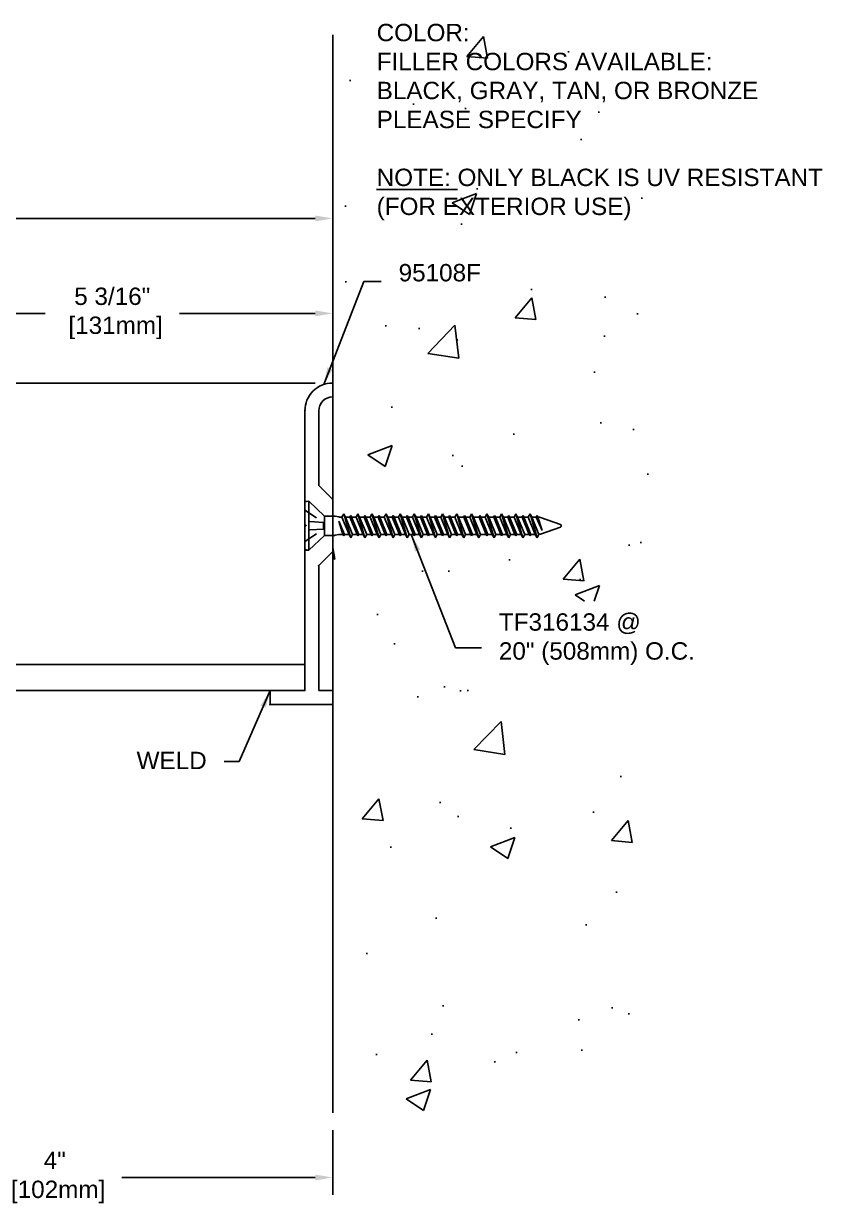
# Model space of a CAD drawing. Header units: inches. Extents: x -1.2 to 34.5, y 3.8 to 12.5.
# Drawn here: x 6.97 to 12.72, y 3.88 to 12.37 of the extents above; entities that cross this region are included whole.
import ezdxf

# ---------------------------------------------------------------- set-up
doc = ezdxf.new("R2010")
doc.units = ezdxf.units.IN
doc.header["$MEASUREMENT"] = 0
doc.linetypes.add('DASHED', pattern=[0.75, 0.5, -0.25])
for name, color, linetype in [('anchors', 4, 'Continuous'), ('conditions', 1, 'Continuous'), ('dimensions', 3, 'Continuous'), ('METALS', 7, 'Continuous'), ('text', 2, 'Continuous')]:
    doc.layers.add(name, color=color, linetype=linetype)
doc.styles.add('ARIAL', font='arial.ttf')
doc.dimstyles.new('Arial', dxfattribs={"dimtxt": 0.125, "dimasz": 0.125, "dimexe": 0.125, "dimexo": 0.125, "dimgap": 0.125, "dimtad": 0, "dimtih": 1, "dimtoh": 1, "dimdec": 4, "dimzin": 0, "dimdsep": 46, "dimlunit": 4, "dimtxsty": 'ARIAL', "dimcen": 0.09, "dimadec": 0, "dimazin": 0, "dimtfac": 1, "dimtdec": 4, "dimtofl": 0, "dimtmove": 0, "dimatfit": 3, "dimfxl": 0, "dimfrac": 2, "dimtolj": 1, "dimtzin": 0, "dimarcsym": 0})

# ---------------------------------------------------------------- blocks, each defined once
blk = doc.blocks.new('*D5')
at = {"layer": 'DEFPOINTS', "color": 0}
for p in [(9.1922, 10.2828), (9.1922, 9.7914), (4.0199, 7.7364)]:
    blk.add_point(p, dxfattribs=at)
at = {"layer": 'dimensions', "color": 0, "lineweight": -2}
for p, q in [((4.0199, 7.8614), (4.0199, 10.4078)), ((9.1922, 9.9164), (9.1922, 10.4078)), ((4.1449, 10.2828), (7.1228, 10.2828)), ((9.0672, 10.2828), (8.0893, 10.2828))]:
    blk.add_line(p, q, dxfattribs=at)
at = {"layer": 'dimensions', "color": 0}
for points in [[(4.1449, 10.3037), (4.1449, 10.262), (4.0199, 10.2828)], [(9.0672, 10.3037), (9.0672, 10.262), (9.1922, 10.2828)]]:
    blk.add_solid(points, dxfattribs=at)
at = {"layer": 'dimensions', "color": 0, "insert": (7.606, 10.2828), "char_height": 0.125, "attachment_point": 5, "style": 'ARIAL'}
blk.add_mtext('\\A1;5 3/16"\\P [131mm]', dxfattribs=at)
blk = doc.blocks.new('*D7')
at = {"layer": 'DEFPOINTS', "color": 0}
for p in [(5.1922, 4.5327), (9.1922, 4.5327), (9.1922, 4.0665)]:
    blk.add_point(p, dxfattribs=at)
at = {"layer": 'dimensions', "color": 0, "lineweight": -2}
for p, q in [((5.1922, 4.4077), (5.1922, 3.9415)), ((9.1922, 4.4077), (9.1922, 3.9415)), ((5.3172, 4.0665), (6.7089, 4.0665)), ((9.0672, 4.0665), (7.6754, 4.0665))]:
    blk.add_line(p, q, dxfattribs=at)
at = {"layer": 'dimensions', "color": 0}
for points in [[(5.3172, 4.0873), (5.3172, 4.0456), (5.1922, 4.0665)], [(9.0672, 4.0873), (9.0672, 4.0456), (9.1922, 4.0665)]]:
    blk.add_solid(points, dxfattribs=at)
at = {"layer": 'dimensions', "color": 0, "insert": (7.1922, 4.0665), "char_height": 0.125, "attachment_point": 5, "style": 'ARIAL'}
blk.add_mtext('\\A1;4"\\P [102mm]', dxfattribs=at)
blk = doc.blocks.new('95108F')
blk.add_lwpolyline([(0.0634, 0.0634), (0.9634, 0.0634), (1.0634, -0.0366), (1.4384, -0.0366), (1.5384, 0.0634), (2.0769, 0.0634, -0.414214), (2.1759, -0.0356), (2.1759, -0.0366), (2.2759, -0.0366), (2.2759, -0.0356, 0.414214), (2.0769, 0.1634), (1.2609, 0.1634), (1.2509, 0.1534), (1.2409, 0.1634), (0.0634, 0.1634), (0.0634, 0.4134), (-0.0366, 0.4134), (-0.0366, -0.0366), (0.0634, -0.0366)], format="xyb", close=True)
for p in [(-0.0366, 0.4134), (2.0769, 0.1634), (2.1988, 0.1216), (0.9634, 0.0634), (0.0634, -0.0366), (1.4384, -0.0366), (2.2759, -0.0366)]:
    blk.add_point(p)
blk = doc.blocks.new('A$C63CB1885')
for p, q in [((-0.1762, 0), (-0.1747, 0.0182)), ((-0.1762, 0), (0.1762, 0)), ((-0.1762, 0), (-0.0698, -0.1125)), ((-0.1634, 0.0285), (0.1634, 0.0285)), ((0.0698, -0.1125), (0.1762, 0)), ((0.1762, 0), (0.1747, 0.0182)), ((-0.0698, -0.1125), (0.0698, -0.1125)), ((-0.0698, -0.1125), (-0.0698, -0.1796)), ((0.0698, -0.1125), (0.0698, -0.1796)), ((-0.0863, -0.3019), (0.0862, -0.2511)), ((-0.0737, -0.2511), (0.0321, -0.2146)), ((-0.0737, -0.2511), (-0.0622, -0.2449)), ((-0.0737, -0.2511), (-0.0622, -0.2573)), ((-0.0687, -0.1892), (-0.0633, -0.2152)), ((-0.0623, -0.2248), (-0.0622, -0.2449)), ((-0.0622, -0.2449), (0.0321, -0.2146)), ((0.0321, -0.2146), (-0.0622, -0.2573)), ((0.0622, -0.2382), (-0.0622, -0.289)), ((0.0622, -0.2248), (0.0622, -0.2382)), ((0.0862, -0.2511), (0.0622, -0.264)), ((0.0862, -0.2511), (0.0622, -0.2382)), ((0.0687, -0.1892), (0.0633, -0.2152)), ((-0.0863, -0.3019), (-0.0622, -0.289)), ((-0.0863, -0.3019), (-0.0622, -0.3148)), ((-0.0737, -0.3527), (0.0737, -0.3019)), ((-0.0622, -0.2573), (-0.0622, -0.289)), ((0.0622, -0.264), (-0.0622, -0.3148)), ((-0.0622, -0.3465), (0.0622, -0.2957)), ((0.0622, -0.308), (-0.0622, -0.3588)), ((-0.0622, -0.3148), (-0.0622, -0.3465)), ((0.0622, -0.264), (0.0622, -0.2957)), ((0.0737, -0.3019), (0.0622, -0.2957)), ((0.0737, -0.3019), (0.0622, -0.308)), ((0.0622, -0.308), (0.0622, -0.3397)), ((-0.0863, -0.4034), (0.0862, -0.3527)), ((-0.0863, -0.4034), (-0.0622, -0.3905)), ((-0.0863, -0.4034), (-0.0622, -0.4164)), ((-0.0737, -0.3527), (-0.0622, -0.3465)), ((-0.0737, -0.3527), (-0.0622, -0.3588)), ((-0.0737, -0.4542), (0.0737, -0.4034)), ((0.0622, -0.3397), (-0.0622, -0.3905)), ((-0.0622, -0.3588), (-0.0622, -0.3905)), ((0.0622, -0.3656), (-0.0622, -0.4164)), ((-0.0622, -0.4481), (0.0622, -0.3973)), ((0.0622, -0.4096), (-0.0622, -0.4604)), ((-0.0622, -0.4164), (-0.0622, -0.4481)), ((0.0862, -0.3527), (0.0622, -0.3656)), ((0.0622, -0.3656), (0.0622, -0.3973)), ((0.0737, -0.4034), (0.0622, -0.3973)), ((0.0737, -0.4034), (0.0622, -0.4096)), ((0.0622, -0.4096), (0.0622, -0.4413)), ((0.0862, -0.3527), (0.0622, -0.3397)), ((-0.0863, -0.505), (0.0862, -0.4542)), ((-0.0863, -0.505), (-0.0622, -0.4921)), ((-0.0863, -0.505), (-0.0622, -0.5179)), ((-0.0737, -0.4542), (-0.0622, -0.4481)), ((-0.0737, -0.4542), (-0.0622, -0.4604)), ((-0.0737, -0.5558), (0.0737, -0.505)), ((0.0622, -0.4413), (-0.0622, -0.4921)), ((-0.0622, -0.4604), (-0.0622, -0.4921)), ((0.0622, -0.4671), (-0.0622, -0.5179)), ((-0.0622, -0.5496), (0.0622, -0.4988)), ((0.0862, -0.4542), (0.0622, -0.4671)), ((0.0622, -0.4671), (0.0622, -0.4988)), ((0.0737, -0.505), (0.0622, -0.4988)), ((0.0737, -0.505), (0.0622, -0.5112)), ((0.0862, -0.4542), (0.0622, -0.4413)), ((-0.0863, -0.6066), (0.0862, -0.5558)), ((-0.0863, -0.6066), (-0.0622, -0.5936)), ((-0.0737, -0.5558), (-0.0622, -0.5496)), ((-0.0737, -0.5558), (-0.0622, -0.5619)), ((0.0622, -0.5112), (-0.0622, -0.5619)), ((-0.0622, -0.5179), (-0.0622, -0.5496)), ((0.0622, -0.5429), (-0.0622, -0.5936)), ((-0.0622, -0.5619), (-0.0622, -0.5936)), ((0.0622, -0.5687), (-0.0622, -0.6195)), ((0.0622, -0.5112), (0.0622, -0.5429)), ((0.0862, -0.5558), (0.0622, -0.5687)), ((0.0622, -0.5687), (0.0622, -0.6004)), ((0.0862, -0.5558), (0.0622, -0.5429)), ((-0.0863, -0.6066), (-0.0622, -0.6195)), ((-0.0863, -0.7081), (0.0862, -0.6573)), ((-0.0737, -0.6573), (0.0737, -0.6066)), ((-0.0737, -0.6573), (-0.0622, -0.6512)), ((-0.0737, -0.6573), (-0.0622, -0.6635)), ((-0.0622, -0.6512), (0.0622, -0.6004)), ((0.0622, -0.6127), (-0.0622, -0.6635)), ((-0.0622, -0.6195), (-0.0622, -0.6512)), ((0.0622, -0.6444), (-0.0622, -0.6952)), ((-0.0622, -0.6635), (-0.0622, -0.6952)), ((0.0622, -0.6703), (-0.0622, -0.721)), ((0.0737, -0.6066), (0.0622, -0.6004)), ((0.0737, -0.6066), (0.0622, -0.6127)), ((0.0622, -0.6127), (0.0622, -0.6444)), ((0.0862, -0.6573), (0.0622, -0.6703)), ((0.0622, -0.6703), (0.0622, -0.702)), ((0.0862, -0.6573), (0.0622, -0.6444)), ((-0.0863, -0.7081), (-0.0622, -0.6952)), ((-0.0863, -0.7081), (-0.0622, -0.721)), ((-0.0863, -0.8097), (0.0862, -0.7589)), ((-0.0737, -0.7589), (0.0737, -0.7081)), ((-0.0737, -0.7589), (-0.0622, -0.7527)), ((-0.0737, -0.7589), (-0.0622, -0.7651)), ((-0.0622, -0.7527), (0.0622, -0.702)), ((0.0622, -0.7143), (-0.0622, -0.7651)), ((-0.0622, -0.721), (-0.0622, -0.7527)), ((0.0622, -0.746), (-0.0622, -0.7968)), ((0.0737, -0.7081), (0.0622, -0.702)), ((0.0737, -0.7081), (0.0622, -0.7143)), ((0.0622, -0.7143), (0.0622, -0.746)), ((0.0862, -0.7589), (0.0622, -0.7718)), ((0.0862, -0.7589), (0.0622, -0.746)), ((-0.0863, -0.8097), (-0.0622, -0.7968)), ((-0.0863, -0.8097), (-0.0622, -0.8226)), ((-0.0737, -0.8605), (0.0737, -0.8097)), ((-0.0622, -0.7651), (-0.0622, -0.7967)), ((0.0622, -0.7718), (-0.0622, -0.8226)), ((-0.0622, -0.8543), (0.0622, -0.8035)), ((0.0622, -0.8159), (-0.0622, -0.8666)), ((-0.0622, -0.8226), (-0.0622, -0.8543)), ((0.0622, -0.8475), (-0.0622, -0.8983)), ((0.0622, -0.7718), (0.0622, -0.8035)), ((0.0737, -0.8097), (0.0622, -0.8035)), ((0.0737, -0.8097), (0.0622, -0.8159)), ((0.0622, -0.8159), (0.0622, -0.8475)), ((0.0862, -0.8605), (0.0622, -0.8475)), ((-0.0863, -0.9112), (0.0862, -0.8605)), ((-0.0863, -0.9112), (-0.0622, -0.8983)), ((-0.0863, -0.9112), (-0.0622, -0.9242)), ((-0.0737, -0.8605), (-0.0622, -0.8543)), ((-0.0737, -0.8605), (-0.0622, -0.8666)), ((-0.0737, -0.962), (0.0737, -0.9112)), ((-0.0622, -0.8666), (-0.0622, -0.8983)), ((0.0622, -0.8734), (-0.0622, -0.9242)), ((-0.0622, -0.9559), (0.0622, -0.9051)), ((0.0622, -0.9174), (-0.0622, -0.9682)), ((-0.0622, -0.9242), (-0.0622, -0.9558)), ((0.0862, -0.8605), (0.0622, -0.8734)), ((0.0622, -0.8734), (0.0622, -0.9051)), ((0.0737, -0.9112), (0.0622, -0.9051)), ((0.0737, -0.9112), (0.0622, -0.9174)), ((0.0622, -0.9174), (0.0622, -0.9491)), ((-0.0863, -1.0128), (0.0862, -0.962)), ((-0.0863, -1.0128), (-0.0622, -0.9999)), ((-0.0863, -1.0128), (-0.0622, -1.0257)), ((-0.0737, -0.962), (-0.0622, -0.9559)), ((-0.0737, -0.962), (-0.0622, -0.9682)), ((-0.0737, -1.0636), (0.0737, -1.0128)), ((0.0622, -0.9491), (-0.0622, -0.9999)), ((-0.0622, -0.9682), (-0.0622, -0.9999)), ((0.0622, -0.975), (-0.0622, -1.0257)), ((-0.0622, -1.0574), (0.0622, -1.0066)), ((0.0862, -0.962), (0.0622, -0.975)), ((0.0622, -0.975), (0.0622, -1.0066)), ((0.0737, -1.0128), (0.0622, -1.0066)), ((0.0737, -1.0128), (0.0622, -1.019)), ((0.0862, -0.962), (0.0622, -0.9491)), ((-0.0863, -1.1144), (0.0862, -1.0636)), ((-0.0863, -1.1144), (-0.0622, -1.1015)), ((-0.0737, -1.0636), (-0.0622, -1.0574)), ((-0.0737, -1.0636), (-0.0622, -1.0698)), ((0.0622, -1.019), (-0.0622, -1.0698)), ((-0.0622, -1.0257), (-0.0622, -1.0574)), ((0.0622, -1.0507), (-0.0622, -1.1015)), ((-0.0622, -1.0697), (-0.0622, -1.1014)), ((0.0622, -1.0765), (-0.0622, -1.1273)), ((0.0622, -1.019), (0.0622, -1.0507)), ((0.0862, -1.0636), (0.0622, -1.0765)), ((0.0622, -1.0765), (0.0622, -1.1145)), ((0.0862, -1.0636), (0.0622, -1.0507)), ((-0.0863, -1.1144), (-0.0622, -1.1273)), ((-0.0863, -1.2223), (0.0862, -1.1715)), ((-0.0737, -1.1715), (0.0737, -1.1207)), ((-0.0737, -1.1715), (-0.0622, -1.1653)), ((-0.0737, -1.1715), (-0.0622, -1.1776)), ((-0.0622, -1.1653), (0.0622, -1.1145)), ((0.0622, -1.1269), (-0.0622, -1.1776)), ((-0.0622, -1.1273), (-0.0622, -1.1653)), ((0.0622, -1.1585), (-0.0622, -1.2093)), ((-0.0622, -1.1776), (-0.0622, -1.2093)), ((0.0622, -1.1844), (-0.0622, -1.2352)), ((0.0737, -1.1207), (0.0622, -1.1145)), ((0.0737, -1.1207), (0.0622, -1.1269)), ((0.0622, -1.1269), (0.0622, -1.1585)), ((0.0862, -1.1715), (0.0622, -1.1844)), ((0.0622, -1.1844), (0.0622, -1.2247)), ((0.0862, -1.1715), (0.0622, -1.1585)), ((-0.0863, -1.2223), (-0.0622, -1.2093)), ((-0.0863, -1.2223), (-0.0622, -1.2352)), ((-0.0737, -1.2816), (0.0737, -1.2308)), ((-0.0622, -1.2754), (0.0622, -1.2247)), ((-0.0622, -1.2352), (-0.0622, -1.2754)), ((0.0622, -1.237), (-0.0622, -1.2878)), ((0.0622, -1.2687), (-0.0622, -1.3195)), ((0.0737, -1.2308), (0.0622, -1.2247)), ((0.0737, -1.2308), (0.0622, -1.237)), ((0.0622, -1.237), (0.0622, -1.2687)), ((0.0862, -1.2816), (0.0622, -1.2687)), ((-0.0863, -1.3324), (0.0862, -1.2816)), ((-0.0863, -1.3324), (-0.0622, -1.3195)), ((-0.0863, -1.3324), (-0.0622, -1.3453)), ((-0.0737, -1.2816), (-0.0622, -1.2754)), ((-0.0737, -1.2816), (-0.0622, -1.2878)), ((-0.0737, -1.3872), (0.0737, -1.3365)), ((-0.0622, -1.2877), (-0.0622, -1.3194)), ((0.0622, -1.2945), (-0.0622, -1.3453)), ((-0.0622, -1.3811), (0.0622, -1.3303)), ((0.0622, -1.3426), (-0.0622, -1.3934)), ((-0.0622, -1.3453), (-0.0622, -1.381)), ((0.0862, -1.2816), (0.0622, -1.2945)), ((0.0622, -1.2945), (0.0622, -1.3303)), ((0.0737, -1.3365), (0.0622, -1.3303)), ((0.0737, -1.3365), (0.0622, -1.3426)), ((0.0622, -1.3426), (0.0622, -1.3743)), ((-0.0863, -1.438), (0.0862, -1.3872)), ((-0.0863, -1.438), (-0.0622, -1.4251)), ((-0.0863, -1.438), (-0.0622, -1.4509)), ((-0.0737, -1.3872), (-0.0622, -1.3811)), ((-0.0737, -1.3872), (-0.0622, -1.3934)), ((-0.0737, -1.4895), (0.0737, -1.4387)), ((0.0622, -1.3743), (-0.0622, -1.4251)), ((-0.0622, -1.3934), (-0.0622, -1.4251)), ((0.0622, -1.4002), (-0.0622, -1.4509)), ((-0.0622, -1.4833), (0.0622, -1.4326)), ((0.0862, -1.3872), (0.0622, -1.4002)), ((0.0622, -1.4002), (0.0622, -1.4326)), ((0.0737, -1.4387), (0.0622, -1.4326)), ((0.0737, -1.4387), (0.0622, -1.4449)), ((0.0862, -1.3872), (0.0622, -1.3743)), ((-0.0863, -1.5403), (0.0862, -1.4895)), ((-0.0863, -1.5403), (-0.0622, -1.5274)), ((-0.0737, -1.4895), (-0.0622, -1.4833)), ((-0.0737, -1.4895), (-0.0622, -1.4957)), ((0.0622, -1.4449), (-0.0622, -1.4957)), ((-0.0622, -1.4509), (-0.0622, -1.4833)), ((0.0622, -1.4766), (-0.0622, -1.5274)), ((-0.0622, -1.4956), (-0.0621, -1.5273)), ((0.0622, -1.5024), (-0.0622, -1.5532)), ((0.0622, -1.4449), (0.0622, -1.4766)), ((0.0862, -1.4895), (0.0622, -1.5024)), ((0.0622, -1.5024), (0.0622, -1.5348)), ((0.0862, -1.4895), (0.0622, -1.4766)), ((-0.0863, -1.5403), (-0.0622, -1.5532)), ((-0.0863, -1.6425), (0.0862, -1.5918)), ((-0.0737, -1.5918), (0.0737, -1.541)), ((-0.0737, -1.5918), (-0.0622, -1.5856)), ((-0.0737, -1.5918), (-0.0622, -1.5979)), ((-0.0622, -1.5856), (0.0622, -1.5348)), ((0.0622, -1.5471), (-0.0622, -1.5979)), ((0.0622, -1.5788), (-0.0622, -1.6296)), ((0.0622, -1.6047), (-0.0622, -1.6555)), ((-0.0621, -1.5532), (-0.0621, -1.5856)), ((-0.0621, -1.5979), (-0.0621, -1.6296)), ((0.0737, -1.541), (0.0622, -1.5348)), ((0.0737, -1.541), (0.0622, -1.5471)), ((0.0622, -1.5471), (0.0622, -1.5788)), ((0.0862, -1.5918), (0.0622, -1.6047)), ((0.0622, -1.6047), (0.0622, -1.6522)), ((0.0862, -1.5918), (0.0622, -1.5788)), ((-0.0863, -1.6425), (-0.0622, -1.6296)), ((-0.0863, -1.6425), (-0.0622, -1.6555)), ((-0.0596, -1.6676), (-0.0096, -1.8103)), ((-0.0335, -1.6795), (0.0622, -1.6364)), ((-0.0335, -1.6795), (0.0737, -1.6425)), ((0.0622, -1.6487), (-0.0335, -1.6795)), ((0.0596, -1.6676), (0.0096, -1.8103)), ((0.0737, -1.6425), (0.0622, -1.6364)), ((0.0737, -1.6425), (0.0622, -1.6487))]:
    blk.add_line(p, q)
at = {"linetype": 'DASHED', "ltscale": 0.025}
for p, q in [((-0.1125, 0.0285), (-0.024, -0.1065)), ((-0.024, -0.1065), (-0.0311, 0.0283)), ((0.024, -0.1065), (0.0311, 0.0285)), ((0.1125, 0.0285), (0.024, -0.1065)), ((-0.024, -0.1065), (0.024, -0.1065))]:
    blk.add_line(p, q, dxfattribs=at)
for centre, radius, start, end in [((-0.1634, 0.0173), 0.0112, 90, 175), ((0.1634, 0.0173), 0.0112, 5, 90), ((-0.0233, -0.1796), 0.0465, 180, 191.9357), ((-0.1088, -0.2248), 0.0465, 0, 11.9357), ((0.1087, -0.2248), 0.0465, 168.0643, 180), ((0.0233, -0.1796), 0.0465, 348.0643, 0), ((-0.0158, -1.6522), 0.0465, 183.94761, 199.30575), ((0.0158, -1.6522), 0.0465, 340.69425, 0), ((0, -1.806), 0.0106, 204.10008, 335.89992)]:
    blk.add_arc(centre, radius, start, end)
blk = doc.blocks.new('TF316134')
blk.add_blockref('A$C63CB1885', (0, -0.0285))
blk = doc.blocks.new('*D11')
at = {"layer": 'DEFPOINTS', "color": 0}
for p in [(9.1922, 9.7814), (-0.8794, 7.7563), (-0.207, 7.7563)]:
    blk.add_point(p, dxfattribs=at)
at = {"layer": 'dimensions', "color": 0, "lineweight": -2}
for p, q in [((9.0672, 9.7814), (-1.0044, 9.7814)), ((-0.8794, 9.6564), (-0.8794, 9.0834)), ((-0.8794, 7.8813), (-0.8794, 8.4643)), ((-0.332, 7.7563), (-1.0044, 7.7563))]:
    blk.add_line(p, q, dxfattribs=at)
at = {"layer": 'dimensions', "color": 0}
for points in [[(-0.9002, 9.6564), (-0.8586, 9.6564), (-0.8794, 9.7814)], [(-0.9002, 7.8813), (-0.8586, 7.8813), (-0.8794, 7.7563)]]:
    blk.add_solid(points, dxfattribs=at)
at = {"layer": 'dimensions', "color": 0, "insert": (-0.8794, 8.7739), "char_height": 0.125, "attachment_point": 5, "style": 'ARIAL'}
blk.add_mtext('\\A1;2"\\P [51mm]', dxfattribs=at)
blk = doc.blocks.new('*D12')
at = {"layer": 'DEFPOINTS', "color": 0}
for p in [(9.1922, 10.9659), (9.1922, 10.7344), (1.5197, 7.7464)]:
    blk.add_point(p, dxfattribs=at)
at = {"layer": 'dimensions', "color": 0, "lineweight": -2}
for p, q in [((1.5197, 7.8714), (1.5197, 11.0909)), ((9.1922, 10.8594), (9.1922, 11.0909)), ((1.6447, 10.9659), (5.8727, 10.9659)), ((9.0672, 10.9659), (6.8392, 10.9659))]:
    blk.add_line(p, q, dxfattribs=at)
at = {"layer": 'dimensions', "color": 0}
for points in [[(1.6447, 10.9867), (1.6447, 10.945), (1.5197, 10.9659)], [(9.0672, 10.9867), (9.0672, 10.945), (9.1922, 10.9659)]]:
    blk.add_solid(points, dxfattribs=at)
at = {"layer": 'dimensions', "color": 0, "insert": (6.3559, 10.9659), "char_height": 0.125, "attachment_point": 5, "style": 'ARIAL'}
blk.add_mtext('\\A1;7 11/16"\\P [195mm]', dxfattribs=at)

msp = doc.modelspace()

# ---------------------------------------------------------------- hatches: boundary and pattern name
at = {"layer": 'conditions'}
h = msp.add_hatch(dxfattribs=at)
h.set_pattern_fill('AR-CONC', color=256, scale=0.25, style=0)
h.set_pattern_definition([(50, (-2.8016, 5.8635), (1.79315, -0.15688), [0.1875, -2.0625]), (355, (-2.8016, 5.8635), (-0.34688, 1.88048), [0.15, -1.65]), (100.451, (-2.6522, 5.8504), (1.44627, 1.7236), [0.15935, -1.75286]), (46.184, (-2.8016, 6.3635), (2.6681, -0.4138), [0.28125, -3.09375]), (96.636, (-2.5793, 6.329), (2.33666, 2.4353), [0.23903, -2.6293]), (351.184, (-2.8016, 6.3635), (2.33665, 2.4353), [0.225, -2.475]), (21, (-2.5516, 6.2385), (1.49227, -1.00655), [0.1875, -2.0625]), (326, (-2.5516, 6.2385), (0.60829, 1.81288), [0.15, -1.65]), (71.451, (-2.4273, 6.1546), (2.10056, 0.80633), [0.15935, -1.75286]), (37.5, (-2.80165, 5.8635), (0.0304, 0.832235), [0, -1.63, 0, -1.675, 0, -1.65625]), (7.5, (-2.80165, 5.8635), (0.657674, 0.98603), [0, -0.955, 0, -1.5925, 0, -0.63125]), (327.5, (-3.35915, 5.8635), (1.334556, -0.056387), [0, -0.625, 0, -1.95, 0, -2.5875]), (317.5, (-3.6091, 5.8635), (1.457965, 0.25026), [0, -0.8125, 0, -1.295, 0, -1.8375])])
h.paths.add_polyline_path([(11.49759, 12.28618), (9.19217, 12.28618), (9.19217, 8.83496), (9.20512, 8.83496), (9.23585, 8.82847, 0.0521265), (9.24546, 8.82746), (9.25883, 8.82746), (9.27176, 8.85146), (9.28468, 8.82746), (9.31638, 8.82746), (9.32254, 8.83891), (9.3287, 8.82746), (9.3604, 8.82746), (9.37332, 8.85146), (9.38625, 8.82746), (9.41794, 8.82746), (9.4241, 8.83891), (9.43027, 8.82746), (9.46196, 8.82746), (9.47488, 8.85146), (9.48781, 8.82746), (9.5195, 8.82746), (9.52567, 8.83891), (9.53183, 8.82746), (9.56352, 8.82746), (9.57645, 8.85146), (9.58937, 8.82746), (9.62106, 8.82746), (9.62723, 8.83891), (9.63339, 8.82746), (9.66508, 8.82746), (9.67801, 8.85146), (9.69093, 8.82746), (9.72263, 8.82746), (9.72879, 8.83891), (9.73495, 8.82746), (9.76665, 8.82746), (9.77957, 8.85146), (9.7925, 8.82746), (9.82419, 8.82746), (9.83035, 8.83891), (9.83652, 8.82746), (9.86821, 8.82746), (9.88113, 8.85146), (9.89406, 8.82746), (9.92575, 8.82746), (9.93192, 8.83891), (9.93808, 8.82746), (9.96977, 8.82746), (9.9827, 8.85146), (9.99562, 8.82746), (10.02731, 8.82746), (10.03348, 8.83891), (10.03964, 8.82746), (10.07133, 8.82746), (10.08426, 8.85146), (10.09718, 8.82746), (10.13519, 8.82746), (10.14136, 8.83891), (10.14752, 8.82746), (10.17921, 8.82746), (10.19214, 8.85146), (10.20506, 8.82746), (10.24532, 8.82746), (10.25149, 8.83891), (10.25765, 8.82746), (10.28934, 8.82746), (10.30227, 8.85146), (10.31519, 8.82746), (10.35095, 8.82746), (10.35712, 8.83891), (10.36328, 8.82746), (10.39497, 8.82746), (10.4079, 8.85146), (10.42082, 8.82746), (10.45322, 8.82746), (10.45938, 8.83891), (10.46554, 8.82746), (10.49724, 8.82746), (10.51016, 8.85146), (10.52309, 8.82746), (10.55548, 8.82746), (10.56164, 8.83891), (10.5678, 8.82746), (10.5995, 8.82746), (10.61242, 8.85146), (10.62535, 8.82746), (10.64897, 8.82746), (10.64243, 8.84198), (10.64859, 8.85343), (10.65476, 8.84198), (10.65942, 8.82746), (10.67288, 8.82746, -0.084437), (10.68826, 8.82485), (10.82931, 8.77544, -0.7741233), (10.82931, 8.75499), (10.68826, 8.70558, -0.0665255), (10.67619, 8.70308), (10.6632, 8.67896), (10.65028, 8.70296), (10.61859, 8.70296), (10.61242, 8.69152), (10.60626, 8.70296), (10.57387, 8.70296), (10.56094, 8.67896), (10.54802, 8.70296), (10.51632, 8.70296), (10.51016, 8.69152), (10.504, 8.70296), (10.47161, 8.70296), (10.45868, 8.67896), (10.44576, 8.70296), (10.41406, 8.70296), (10.4079, 8.69152), (10.40174, 8.70296), (10.36597, 8.70296), (10.35305, 8.67896), (10.34012, 8.70296), (10.30843, 8.70296), (10.30227, 8.69152), (10.2961, 8.70296), (10.25585, 8.70296), (10.24292, 8.67896), (10.23, 8.70296), (10.1983, 8.70296), (10.19214, 8.69152), (10.18598, 8.70296), (10.17383, 8.70296), (10.14797, 8.70296), (10.13504, 8.67896), (10.12212, 8.70296), (10.09042, 8.70296), (10.08426, 8.69152), (10.0781, 8.70296), (10.0464, 8.70296), (10.03348, 8.67896), (10.02055, 8.70296), (9.98886, 8.70296), (9.9827, 8.69152), (9.97653, 8.70296), (9.94484, 8.70296), (9.93192, 8.67896), (9.91899, 8.70296), (9.8873, 8.70296), (9.88113, 8.69152), (9.87497, 8.70296), (9.84328, 8.70296), (9.83035, 8.67896), (9.81743, 8.70296), (9.78573, 8.70296), (9.77957, 8.69152), (9.77341, 8.70296), (9.74172, 8.70296), (9.72879, 8.67896), (9.71587, 8.70296), (9.68417, 8.70296), (9.67801, 8.69152), (9.67185, 8.70296), (9.64015, 8.70296), (9.62723, 8.67896), (9.6143, 8.70296), (9.58261, 8.70296), (9.57645, 8.69152), (9.57028, 8.70296), (9.53859, 8.70296), (9.52567, 8.67896), (9.51274, 8.70296), (9.48105, 8.70296), (9.47488, 8.69152), (9.46872, 8.70296), (9.43703, 8.70296), (9.4241, 8.67896), (9.41118, 8.70296), (9.37948, 8.70296), (9.37332, 8.69152), (9.36716, 8.70296), (9.33547, 8.70296), (9.32254, 8.67896), (9.30962, 8.70296), (9.27792, 8.70296), (9.27176, 8.69152), (9.2656, 8.70296), (9.24546, 8.70296, 0.0521265), (9.23585, 8.70196), (9.20512, 8.69546), (9.19217, 8.69546), (9.19217, 8.57886), (9.19217, 4.53274), (11.49759, 4.53274), (11.49759, 7.47224), (10.28464, 7.47224), (10.28464, 8.21303), (11.49759, 8.21303)])
h.paths.add_polyline_path([(9.63806, 10.41964), (9.63806, 10.78215), (10.61581, 10.78215), (10.61581, 10.41964)], flags=16)
h.paths.add_polyline_path([(9.62562, 10.72919), (10.58487, 10.72919), (10.58487, 10.44397), (9.62562, 10.44397)], flags=24)

# ---------------------------------------------------------------- linework, layer by layer
msp.add_line((9.19217, 12.28618), (9.19217, 4.53274), dxfattribs=at)
at = {"layer": 'METALS'}
msp.add_lwpolyline([(4.01993, 7.75636), (4.01993, 7.56886), (8.99217, 7.56886), (8.99217, 7.75636)], close=True, dxfattribs=at)

# ---------------------------------------------------------------- block references
at = {"layer": 'anchors', "rotation": 90}
msp.add_blockref('TF316134', (8.99217, 8.75521), dxfattribs=at)
at = {"layer": 'METALS', "rotation": 90}
msp.add_blockref('95108F', (9.15556, 7.5055), dxfattribs=at)

# ---------------------------------------------------------------- texts
at = {"layer": 'text', "insert": (9.50855, 12.36551), "char_height": 0.125, "width": 3.515625, "attachment_point": 1, "style": 'ARIAL'}
msp.add_mtext('COLOR:{\\L                           }   \\~\\PFILLER COLORS AVAILABLE:\\PBLACK, GRAY, TAN, OR BRONZE\\PPLEASE SPECIFY\\~\\P\\P{\\LNOTE:} ONLY BLACK IS UV RESISTANT\\P(FOR EXTERIOR USE) ', dxfattribs=at)
at = {"layer": 'text', "char_height": 0.125, "style": 'ARIAL'}
for s, insert, attachment_point in [('\\A1;95108F', (9.66663, 10.57465), 4), ('\\A1;TF316134 @\\P20" (508mm) O.C.', (10.38809, 7.93968), 4), ('\\A1;WELD', (8.28564, 7.06647), 6)]:
    msp.add_mtext(s, dxfattribs=dict(at, insert=insert, attachment_point=attachment_point))

# ---------------------------------------------------------------- dimensions: what is measured, and where the dimension line sits
at = {"layer": 'dimensions'}
for base, p1, p2, override, picture, middle in [((9.19217, 10.96588), (1.51967, 7.74636), (9.19217, 10.73438), {"dimdec": 4, "dimpost": '\\X'}, '*D12', (6.35592, 10.96588)), ((9.19217, 10.28283), (4.01993, 7.73636), (9.19217, 9.79136), {"dimpost": '\\X'}, '*D5', (7.60605, 10.28283)), ((9.19217, 4.06645), (5.19217, 4.53274), (9.19217, 4.53274), {"dimpost": '\\X'}, '*D7', (7.19217, 4.06645))]:
    dim = msp.add_linear_dim(base=base, p1=p1, p2=p2, dimstyle='Arial', override=override, dxfattribs=at)
    dim.commit()
    dim.dimension.update_dxf_attribs({"geometry": picture, "text_midpoint": middle, "dimtype": 160})
dim = msp.add_linear_dim(base=(-0.87939, 7.75632), p1=(9.19217, 9.78136), p2=(-0.20698, 7.75632), angle=90, dimstyle='Arial', override={"dimpost": '\\X'}, dxfattribs=at)
dim.commit()
dim.dimension.update_dxf_attribs({"geometry": '*D11', "text_midpoint": (-0.87939, 8.77386), "dimtype": 160})

# ---------------------------------------------------------------- leaders
at = {"layer": 'text'}
for points in [[(9.12725, 9.77082), (9.41594, 10.51215), (9.54163, 10.51215)], [(9.75755, 8.693), (10.07559, 7.87718), (10.26309, 7.87718)], [(8.74217, 7.56886), (8.51839, 7.05946), (8.41064, 7.05946)]]:
    msp.add_leader(points, dimstyle='Arial', override={"dimgap": 0.125, "dimtad": 0}, dxfattribs=at)

doc.saveas('drawing.dxf')
